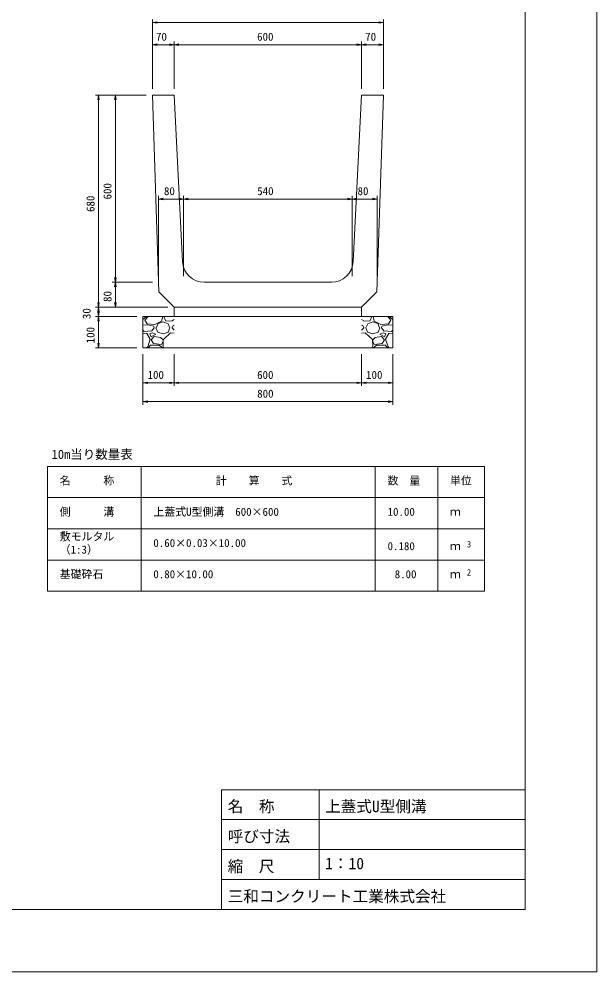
# Model space of a CAD drawing. Units: millimetres, scale not verified, with parts at other scales. Extents: x 0 to 84100, y 0 to 59400.
# Drawn here: x 65592 to 84100, y 0 to 30536 of the extents above; entities that cross this region are included whole.
import ezdxf
from ezdxf.enums import TextEntityAlignment as Align

# ---------------------------------------------------------------- set-up
doc = ezdxf.new("R2010")
doc.units = ezdxf.units.MM
doc.header["$LTSCALE"] = 100
for name, color, linetype, lineweight in [('D-MTR-FRAM（材料表図枠）', 2, 'Continuous', 18), ('D-STR-DIM（寸法）', 7, 'Continuous', 18), ('D-STR-STRn（構造物）', 7, 'Continuous', 18), ('D-STR（構造物外形線）', 1, 'Continuous', 18), ('D-TTL(外枠）', 2, 'Continuous', 18), ('DEFPOINTS_2', 8, 'Continuous', 18)]:
    doc.layers.add(name, color=color, linetype=linetype, lineweight=lineweight)
for name, color, linetype in [('D-MTR-TXT(文字列）', 7, 'Continuous'), ('D-MTR（材料表タイトル）', 7, 'Continuous'), ('D-TTL-TXT（文字）', 7, 'Continuous')]:
    doc.layers.add(name, color=color, linetype=linetype)
doc.styles.add('ＭＳ ゴシック', font='')
doc.styles.get('ＭＳ ゴシック').set_extended_font_data('MS Gothic')

msp = doc.modelspace()

# ---------------------------------------------------------------- linework, layer by layer
at = {"layer": 'D-MTR-FRAM（材料表図枠）'}
for p, q in [((66500, 16200), (80500, 16200)), ((66500, 12200), (66500, 16200)), ((69500, 12200), (69500, 16200)), ((77000, 12200), (77000, 16200)), ((79000, 13000), (79000, 16200)), ((79000, 12200), (79000, 16200)), ((80500, 12200), (80500, 16200)), ((66500, 15200), (80500, 15200)), ((66500, 14200), (80500, 14200)), ((66500, 13200), (80500, 13200)), ((66500, 12200), (80500, 12200))]:
    msp.add_line(p, q, dxfattribs=at)
at = {"layer": 'D-STR-DIM（寸法）'}
for p, q in [((69861.1, 28300), (69861.1, 30525)), ((69861.1, 30425), (70011.1, 30450)), ((69861.1, 30425), (69881.1, 30425)), ((70011.1, 30400), (69861.1, 30425)), ((77241.1, 30425), (69881.1, 30425)), ((77111.1, 30450), (77261.1, 30425)), ((77261.1, 30425), (77111.1, 30400)), ((77261.1, 30425), (77241.1, 30425)), ((77261.1, 28300), (77261.1, 30525)), ((69861.1, 28300), (69861.1, 29815.1)), ((69861.1, 29715.1), (70011.1, 29740.1)), ((69861.1, 29715.1), (69881.1, 29715.1)), ((70011.1, 29690.1), (69861.1, 29715.1)), ((69881.1, 29715.1), (70539.3, 29715.1)), ((70409.3, 29740.1), (70559.3, 29715.1)), ((70559.3, 29715.1), (70409.3, 29690.1)), ((70559.3, 29715.1), (70539.3, 29715.1)), ((70559.3, 28334.9), (70559.3, 29815.1)), ((70561.1, 28300), (70561.1, 29815.1)), ((70561.1, 29715.1), (70711.1, 29740.1)), ((70561.1, 29715.1), (70581.1, 29715.1)), ((70711.1, 29690.1), (70561.1, 29715.1)), ((70581.1, 29715.1), (76541.1, 29715.1)), ((76411.1, 29740.1), (76561.1, 29715.1)), ((76561.1, 29715.1), (76411.1, 29690.1)), ((76561.1, 29715.1), (76541.1, 29715.1)), ((76561.1, 28300), (76561.1, 29815.1)), ((76561.1, 28300), (76561.1, 29815.1)), ((76561.1, 29715.1), (76711.1, 29740.1)), ((76561.1, 29715.1), (76581.1, 29715.1)), ((76711.1, 29690.1), (76561.1, 29715.1)), ((76581.1, 29715.1), (77241.1, 29715.1)), ((77111.1, 29740.1), (77261.1, 29715.1)), ((77261.1, 29715.1), (77111.1, 29690.1)), ((77261.1, 29715.1), (77241.1, 29715.1)), ((77261.1, 28300), (77261.1, 29815.1)), ((69661.1, 28100), (68035, 28100)), ((68110, 27950), (68135, 28100)), ((68135, 28100), (68135, 28080)), ((68135, 28100), (68160, 27950)), ((69661.1, 28100), (68578.1, 28100)), ((68653.1, 27950), (68678.1, 28100)), ((68678.1, 28100), (68678.1, 28080)), ((68678.1, 28100), (68703.1, 27950)), ((68135, 28080), (68135, 21320)), ((68678.1, 22120), (68678.1, 28080)), ((70061.1, 22300), (70061.1, 24866.9)), ((70061.1, 24766.9), (70211.1, 24791.9)), ((70061.1, 24766.9), (70081.1, 24766.9)), ((70211.1, 24741.9), (70061.1, 24766.9)), ((70841.1, 24766.9), (70081.1, 24766.9)), ((70711.1, 24791.9), (70861.1, 24766.9)), ((70861.1, 24766.9), (70711.1, 24741.9)), ((70861.1, 24766.9), (70841.1, 24766.9)), ((70861.1, 22300), (70861.1, 24866.9)), ((70861.1, 22300), (70861.1, 24866.9)), ((70861.1, 24766.9), (71011.1, 24791.9)), ((70861.1, 24766.9), (70881.1, 24766.9)), ((71011.1, 24741.9), (70861.1, 24766.9)), ((70881.1, 24766.9), (76241.1, 24766.9)), ((76111.1, 24791.9), (76261.1, 24766.9)), ((76261.1, 24766.9), (76111.1, 24741.9)), ((76261.1, 24766.9), (76241.1, 24766.9)), ((76261.1, 22300), (76261.1, 24866.9)), ((76261.1, 22300), (76261.1, 24866.9)), ((76261.1, 24766.9), (76411.1, 24791.9)), ((76261.1, 24766.9), (76281.1, 24766.9)), ((76411.1, 24741.9), (76261.1, 24766.9)), ((76281.1, 24766.9), (77041.1, 24766.9)), ((76911.1, 24791.9), (77061.1, 24766.9)), ((77061.1, 24766.9), (76911.1, 24741.9)), ((77061.1, 24766.9), (77041.1, 24766.9)), ((77061.1, 22300), (77061.1, 24866.9)), ((69861.1, 22100), (68578.1, 22100)), ((69861.1, 22100), (68578.1, 22100)), ((68678.1, 22100), (68653.1, 22250)), ((68653.1, 21950), (68678.1, 22100)), ((68703.1, 22250), (68678.1, 22100)), ((68678.1, 22100), (68678.1, 22120)), ((68678.1, 22100), (68678.1, 22080)), ((68678.1, 22100), (68703.1, 21950)), ((68678.1, 21320), (68678.1, 22080)), ((68135, 21300), (68110, 21450)), ((68160, 21450), (68135, 21300)), ((68678.1, 21300), (68653.1, 21450)), ((68703.1, 21450), (68678.1, 21300)), ((70361.1, 21300), (68035, 21300)), ((70361.1, 21300), (68035, 21300)), ((68110, 21150), (68135, 21300)), ((68135, 21000), (68110, 21150)), ((68135, 21300), (68135, 21320)), ((68135, 21300), (68135, 21280)), ((68135, 21300), (68160, 21150)), ((68135, 21280), (68135, 21020)), ((68160, 21150), (68135, 21000)), ((70361.1, 21300), (68578.1, 21300)), ((68678.1, 21300), (68678.1, 21320)), ((69361.1, 21000), (68035, 21000)), ((69361.1, 21000), (68035, 21000)), ((68110, 20850), (68135, 21000)), ((68135, 21000), (68135, 21020)), ((68135, 21000), (68135, 20980)), ((68135, 21000), (68160, 20850)), ((68135, 20980), (68135, 20020)), ((69361.1, 20000), (68035, 20000)), ((68135, 20000), (68110, 20150)), ((68160, 20150), (68135, 20000)), ((68135, 20000), (68135, 20020)), ((69561.1, 19800), (69561.1, 18177)), ((69561.1, 19800), (69561.1, 18777.7)), ((70561.1, 19800), (70561.1, 18777.7)), ((70561.1, 19800), (70561.1, 18777.7)), ((76561.1, 19800), (76561.1, 18777.7)), ((76561.1, 19800), (76561.1, 18777.7)), ((77561.1, 19800), (77561.1, 18177)), ((77561.1, 19800), (77561.1, 18777.7)), ((69561.1, 18877.7), (69711.1, 18902.7)), ((69561.1, 18877.7), (69581.1, 18877.7)), ((69711.1, 18852.7), (69561.1, 18877.7)), ((70541.1, 18877.7), (69581.1, 18877.7)), ((70411.1, 18902.7), (70561.1, 18877.7)), ((70561.1, 18877.7), (70411.1, 18852.7)), ((70561.1, 18877.7), (70541.1, 18877.7)), ((70561.1, 18877.7), (70711.1, 18902.7)), ((70561.1, 18877.7), (70581.1, 18877.7)), ((70711.1, 18852.7), (70561.1, 18877.7)), ((70581.1, 18877.7), (76541.1, 18877.7)), ((76411.1, 18902.7), (76561.1, 18877.7)), ((76561.1, 18877.7), (76411.1, 18852.7)), ((76561.1, 18877.7), (76541.1, 18877.7)), ((76561.1, 18877.7), (76711.1, 18902.7)), ((76561.1, 18877.7), (76581.1, 18877.7)), ((76711.1, 18852.7), (76561.1, 18877.7)), ((76581.1, 18877.7), (77541.1, 18877.7)), ((77411.1, 18902.7), (77561.1, 18877.7)), ((77561.1, 18877.7), (77411.1, 18852.7)), ((77561.1, 18877.7), (77541.1, 18877.7)), ((69561.1, 18277), (69711.1, 18302)), ((69561.1, 18277), (69581.1, 18277)), ((69711.1, 18252), (69561.1, 18277)), ((77541.1, 18277), (69581.1, 18277)), ((77411.1, 18302), (77561.1, 18277)), ((77561.1, 18277), (77411.1, 18252)), ((77561.1, 18277), (77541.1, 18277))]:
    msp.add_line(p, q, dxfattribs=at)
at = {"layer": 'D-STR-STRn（構造物）'}
for p, q in [((70561.1, 21300), (70561.1, 21000)), ((76561.1, 21300), (76561.1, 21000)), ((70561.1, 21000), (69561.1, 21000)), ((69561.1, 21000), (69561.1, 20000)), ((69561.1, 20913), (69673.6, 21000)), ((69622.8, 20889.6), (69722.2, 21000)), ((69694.8, 20769), (69624.8, 20889)), ((69942.2, 20751.6), (69692.2, 20771.6)), ((70153.3, 20858.8), (69943.3, 20748.8)), ((69982.6, 20639.5), (70042.6, 20779.5)), ((70042.9, 20779.5), (70202.9, 20829.5)), ((70193.1, 20999.5), (70153.1, 20859.5)), ((70202.5, 20829.5), (70362.5, 20769.5)), ((70227.2, 21000), (70281.2, 20871.9)), ((70282.2, 20869), (70492.2, 20859)), ((70363, 20769.3), (70423, 20639.3)), ((70492.9, 20860.3), (70561.1, 20913)), ((70561.1, 21000), (76561.1, 21000)), ((76561.1, 21000), (77561.1, 21000)), ((76629.3, 20860.3), (76561.1, 20913)), ((76839.9, 20869), (76629.9, 20859)), ((76759.2, 20769.3), (76699.2, 20639.3)), ((76919.7, 20829.5), (76759.7, 20769.5)), ((76894.9, 21000), (76841, 20871.9)), ((77079.2, 20779.5), (76919.2, 20829.5)), ((76929, 20999.5), (76969, 20859.5)), ((76968.8, 20858.8), (77178.8, 20748.8)), ((77139.6, 20639.5), (77079.6, 20779.5)), ((77180, 20751.6), (77430, 20771.6)), ((77499.3, 20889.6), (77399.9, 21000)), ((77427.4, 20769), (77497.4, 20889)), ((77561.1, 20913), (77448.5, 21000)), ((77561.1, 21000), (77561.1, 20000)), ((69713.7, 20738.4), (69561.1, 20722.3)), ((69602.5, 20522.8), (69561.1, 20568)), ((69683.1, 20458.5), (69561.1, 20468.7)), ((69832.1, 20540.2), (69602.1, 20520.2)), ((69795, 20280.1), (69685, 20460.1)), ((69912.4, 20690.1), (69712.4, 20740.1)), ((69852.7, 20479.2), (69782.7, 20449.2)), ((69922.8, 20639.6), (69832.8, 20539.6)), ((69973.1, 20439.7), (69853.1, 20479.7)), ((69922.9, 20638.9), (69912.9, 20688.9)), ((69971.9, 20639.8), (70031.9, 20499.8)), ((70032, 20498.8), (70202, 20448.8)), ((70203.3, 20448.9), (70373.3, 20498.9)), ((70443, 20479.5), (70213, 20269.5)), ((70372.5, 20500), (70422.5, 20640)), ((70561.1, 20468.7), (70443.1, 20478.5)), ((70561.1, 20568), (70492.5, 20642.8)), ((70492.6, 20639.8), (70522.6, 20719.8)), ((70561.1, 20722.3), (70523.7, 20718.4)), ((76561.1, 20722.3), (76598.5, 20718.4)), ((76561.1, 20568), (76629.6, 20642.8)), ((76561.1, 20468.7), (76679, 20478.5)), ((76629.5, 20639.8), (76599.5, 20719.8)), ((76679.1, 20479.5), (76909.1, 20269.5)), ((76749.6, 20500), (76699.6, 20640)), ((76918.8, 20448.9), (76748.8, 20498.9)), ((77090.1, 20498.8), (76920.1, 20448.8)), ((77150.2, 20639.8), (77090.2, 20499.8)), ((77149, 20439.7), (77269, 20479.7)), ((77199.2, 20638.9), (77209.2, 20688.9)), ((77199.3, 20639.6), (77289.3, 20539.6)), ((77209.7, 20690.1), (77409.7, 20740.1)), ((77269.4, 20479.2), (77339.4, 20449.2)), ((77290, 20540.2), (77520, 20520.2)), ((77327.1, 20280.1), (77437.1, 20460.1)), ((77408.5, 20738.4), (77561.1, 20722.3)), ((77439, 20458.5), (77561.1, 20468.7)), ((77519.6, 20522.8), (77561.1, 20568)), ((69712.9, 20029.2), (69792.9, 20279.2)), ((69782.4, 20449.6), (69822.4, 20349.6)), ((69822.5, 20349.8), (69972.5, 20439.8)), ((69822.5, 20259.9), (69902.5, 20139.9)), ((69922.8, 20359.5), (69822.8, 20259.5)), ((70124, 20330.1), (69924, 20360.1)), ((70204.9, 20257.5), (70124.9, 20327.5)), ((70153.1, 20109.7), (70203.1, 20199.7)), ((70212.3, 20270.1), (70202.3, 20060.1)), ((70202.8, 20199.6), (70202.8, 20259.6)), ((76909.8, 20270.1), (76919.8, 20060.1)), ((76917.2, 20257.5), (76997.2, 20327.5)), ((76969, 20109.7), (76919, 20199.7)), ((76919.3, 20199.6), (76919.3, 20259.6)), ((76998.2, 20330.1), (77198.2, 20360.1)), ((77299.7, 20349.8), (77149.7, 20439.8)), ((77199.4, 20359.5), (77299.4, 20259.5)), ((77299.7, 20259.9), (77219.7, 20139.9)), ((77339.7, 20449.6), (77299.7, 20349.6)), ((77409.2, 20029.2), (77329.2, 20279.2)), ((69561.1, 20000), (77561.1, 20000)), ((69673.7, 20000), (69712.9, 20030.3)), ((69722.2, 20000), (69802.8, 20089.6)), ((69802.8, 20089.6), (70062.8, 20089.6)), ((69903.1, 20139.1), (70153.1, 20109.1)), ((70062.5, 20091.9), (70192.5, 20001.9)), ((70201.2, 20061.9), (70227.2, 20000)), ((76921, 20061.9), (76894.9, 20000)), ((77059.6, 20091.9), (76929.6, 20001.9)), ((77219, 20139.1), (76969, 20109.1)), ((77319.3, 20089.6), (77059.3, 20089.6)), ((77400, 20000), (77319.3, 20089.6)), ((77448.5, 20000), (77409.3, 20030.3))]:
    msp.add_line(p, q, dxfattribs=at)
at = {"layer": 'D-STR（構造物外形線）'}
for p, q in [((69861.1, 28100), (70071.4, 21789.7)), ((70561.1, 28100), (69861.1, 28100)), ((70561.1, 28100), (70827.8, 22765)), ((76294.3, 22765), (76561.1, 28100)), ((76561.1, 28100), (77261.1, 28100)), ((77050.7, 21789.7), (77261.1, 28100)), ((71526.9, 22100), (75595.2, 22100)), ((70561.1, 21300), (70071.4, 21789.7)), ((76561.1, 21300), (77050.7, 21789.7)), ((70561.1, 21300), (76561.1, 21300))]:
    msp.add_line(p, q, dxfattribs=at)
for centre, start, end in [((71526.9, 22800), 182.86241, 270), ((75595.2, 22800), 270, 357.13759)]:
    msp.add_arc(centre, 700, start, end, dxfattribs=at)
at = {"layer": 'D-TTL(外枠）'}
for p, q in [((81800, 57400), (81800, 2000)), ((72080, 5840), (81800, 5840)), ((72080, 5840), (72080, 2000)), ((75200, 5840), (75200, 2960)), ((72080, 4880), (81800, 4880)), ((72080, 3920), (81800, 3920)), ((72080, 2960), (81800, 2960)), ((81800, 2000), (2300, 2000))]:
    msp.add_line(p, q, dxfattribs=at)
at = {"layer": 'DEFPOINTS_2'}
for p, q in [((84100, 0), (84100, 59400)), ((0, 0), (84100, 0))]:
    msp.add_line(p, q, dxfattribs=at)

# ---------------------------------------------------------------- texts
at = {"layer": 'D-MTR-TXT(文字列）', "style": 'ＭＳ ゴシック'}
for s, height, p in [('名\u3000\u3000\u3000称', 256.6, (66892.3, 15540.3)), ('計\u3000\u3000算\u3000\u3000式', 256.6, (71893, 15540.3)), ('数\u3000量', 256.6, (77392.3, 15540.3)), ('単位', 256.6, (79392.3, 15540.3)), ('側\u3000\u3000\u3000溝', 256.6, (66892.3, 14540.3)), ('上蓋式U型側溝\u3000600×600', 256.6, (69892.3, 14540.3)), ('10.00', 256.6, (77395, 14540.3)), ('ｍ', 256.6, (79392.3, 14540.3)), ('敷モルタル', 256.6, (66892.3, 13750.3)), ('0.60×0.03×10.00', 256.6, (69892.3, 13540.3)), ('0.180', 256.6, (77395, 13440.3)), ('3', 205.3, (79932.5, 13540.8)), ('（1:3）', 256.6, (66892.3, 13328.1)), ('ｍ', 256.6, (79392.3, 13440.3)), ('基礎砕石', 256.6, (66892.3, 12540.3)), ('0.80×10.00', 256.6, (69892.3, 12540.3)), ('8.00', 256.6, (77622.4, 12540.3)), ('2', 205.3, (79932.5, 12640.8)), ('ｍ', 256.6, (79392.3, 12540.3))]:
    msp.add_text(s, height=height, dxfattribs=at).set_placement(p, align=Align.BOTTOM_LEFT)
at = {"layer": 'D-MTR（材料表タイトル）', "style": 'ＭＳ ゴシック'}
msp.add_text('10m当り数量表', height=293.3, dxfattribs=at).set_placement((66634.2, 16352.5), align=Align.BOTTOM_LEFT)
at = {"layer": 'D-STR-DIM（寸法）', "style": 'ＭＳ ゴシック'}
for s, p in [('70', (69977.5, 29765.1)), ('600', (73216.4, 29765.1)), ('70', (76678.3, 29765.1)), ('80', (70232.8, 24816.9)), ('540', (73219.1, 24816.9)), ('80', (76432.8, 24816.9)), ('100', (69706.6, 18927.7)), ('600', (73216.4, 18927.7)), ('100', (76706.6, 18927.7)), ('800', (73219.1, 18327))]:
    msp.add_text(s, height=256.6, dxfattribs=at).set_placement(p, align=Align.BOTTOM_LEFT)
for s, p in [('600', (68628.1, 24755.3)), ('680', (68085, 24355.3)), ('80', (68628.1, 21471.7)), ('30', (67960, 20921.7)), ('100', (68085, 20145.6))]:
    msp.add_text(s, height=256.6, rotation=90, dxfattribs=at).set_placement(p, align=Align.BOTTOM_LEFT)
at = {"layer": 'D-TTL-TXT（文字）', "style": 'ＭＳ ゴシック'}
for s, p in [('名\u3000称', (72273.1, 5011.4)), ('上蓋式U型側溝', (75393.1, 5011.4)), ('呼び寸法', (72273.1, 4051.4)), ('縮\u3000尺', (72273.1, 3091.4)), ('1：10', (75393.1, 3182.7)), ('三和コンクリート工業株式会社', (72273.1, 2131.4))]:
    msp.add_text(s, height=366.6, dxfattribs=at).set_placement(p, align=Align.BOTTOM_LEFT)

doc.saveas('drawing.dxf')
